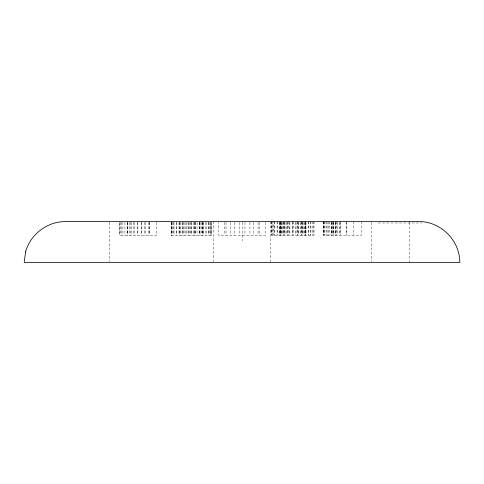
<?xml version="1.0" encoding="UTF-8"?>
<svg xmlns="http://www.w3.org/2000/svg" width="484" height="484" viewBox="0 0 484 484"><rect width="100%" height="100%" fill="white"/><g stroke="black" fill="none" stroke-linecap="round" stroke-linejoin="round"><path stroke-width="0.36" stroke-dasharray="2.42 1.81" d="M378.125 222.973L421.969 222.973M409.506 222.338L409.506 262.419M371.567 222.338L371.567 261.662M361.857 221.581L361.857 235.194L323.155 235.194L323.155 221.581M353.828 221.581L353.828 235.194M346.52 221.581L346.52 235.194M346.338 222.338L346.338 235.194M340.815 221.581L340.815 235.194M340.028 222.338L340.028 235.194M339.677 222.338L339.677 235.194M337.487 222.338L337.487 235.194M336.864 221.581L336.864 235.194M335.963 221.581L335.963 235.194M335.358 222.338L335.358 235.194M335.218 222.338L335.218 235.194M333.67 222.338L333.67 235.194M333.591 222.338L333.591 235.194M333.095 221.581L333.095 235.194M332.429 222.338L332.466 235.194M331.939 221.581L331.939 235.194M331.734 222.338L331.74 235.194M331.498 222.338L331.498 235.194M329.81 221.581L329.81 235.194M328.703 221.581L328.703 235.194M327.075 221.581L327.075 235.194M326.234 221.581L326.234 235.194M324.958 221.581L324.958 235.194M324.51 221.581L324.51 235.194M323.602 221.581L323.602 235.194M323.494 221.581L323.494 235.194M314.043 221.581L314.043 235.194L271.554 235.194L271.554 221.581M313.668 221.581L313.686 235.194M312.622 221.581L312.555 235.194M310.885 221.581L310.885 235.194M310.74 221.581L310.74 235.194M308.52 221.581L308.52 235.194M308.272 221.581L308.272 235.194M306.015 222.338L306.015 235.194M305.785 222.338L305.785 235.194M305.537 221.581L305.537 235.194M305.271 222.338L305.271 235.194M305.168 221.581L305.089 235.194M304.309 222.338L304.309 235.194M303.964 222.338L303.964 235.194M302.923 222.338L302.923 235.194M302.452 222.338L302.452 235.194M301.974 221.581L301.974 235.194M301.459 221.581L301.459 235.194M301.096 222.338L301.096 235.194M300.558 222.338L300.558 235.194M298.822 222.338L298.822 235.194M298.301 222.338L298.301 235.194M297.866 221.581L297.866 235.194M297.17 221.581L297.17 235.194M296.063 222.338L296.063 235.194M295.706 222.338L295.706 235.194M293.25 221.581L293.25 235.194M292.796 222.338L292.796 235.194M292.348 221.581L292.348 235.194M289.916 222.338L289.916 235.194M289.535 222.338L289.535 235.194M288.422 221.581L288.422 235.194M287.726 221.581L287.726 235.194M287.314 222.338L287.314 235.194M286.776 222.338L286.776 235.194M285.046 222.338L285.046 235.194M284.495 222.338L284.495 235.194M284.138 221.581L284.138 235.194M283.618 221.581L283.618 235.194M283.146 222.338L283.146 235.194M282.668 222.338L282.668 235.194M281.627 222.338L281.627 235.194M281.283 222.338L281.283 235.194M280.508 222.338L280.508 235.194M280.43 221.581L280.43 235.194M280.327 222.338L280.327 235.194M280.054 221.581L280.054 235.194M279.812 222.338L279.812 235.194M279.583 222.338L279.583 235.194M277.326 221.581L277.326 235.194M277.078 221.581L277.078 235.194M274.858 221.581L274.858 235.194M274.712 221.581L274.712 235.194M271.923 221.581L271.923 235.194M271.905 221.581L271.905 235.194M270.586 221.581L270.586 261.662M265.734 222.338L265.734 235.194L218.236 235.194L218.236 222.338M259.194 222.338L259.194 235.194M258.063 222.338L258.063 235.194M253.465 222.338L253.465 235.194M249.944 222.338L249.944 235.194M244.94 222.338L244.94 235.194M242.188 222.338L242.188 240.911M239.302 222.338L239.302 235.194M234.341 222.338L234.341 235.194M230.19 222.338L230.19 235.194M225.992 222.338L225.992 235.194M224.824 222.338L224.824 235.194M213.414 221.581L213.414 261.662M211.333 222.338L211.333 235.194L171.142 235.194L171.142 222.338M210.05 222.338L210.05 235.194M209.959 222.338L209.959 235.194M208.416 222.338L208.416 235.194M208.265 222.338L208.265 235.194M206.081 222.338L206.081 235.194M205.942 222.338L205.942 235.194M203.123 222.338L203.123 235.194M203.02 222.338L203.008 235.194M202.881 222.338L202.881 235.194M202.155 222.338L202.155 235.194M201.955 222.338L201.955 235.194M200.945 222.338L200.945 235.194M199.475 222.338L199.475 235.194M199.245 222.338L199.245 235.194M199.202 222.338L199.202 235.194M197.091 222.338L197.091 235.194M195.82 222.338L195.82 235.194M195.379 222.338L195.379 235.194M194.598 222.338L194.598 235.194M194.507 222.338L194.507 235.194M193.588 222.338L193.588 235.194M191.501 222.338L191.501 235.194M191.126 222.338L191.126 235.194M190.769 222.338L190.769 235.194M189.19 222.338L189.19 235.194M188.33 222.338L188.33 235.194M188.058 222.338L188.058 235.194M186.304 222.338L186.304 235.194M185.892 222.338L185.892 235.194M184.089 222.338L184.089 235.194M183.823 222.338L183.823 235.194M182.377 222.338L182.377 235.194M182.129 222.338L182.129 235.194M180.254 222.338L180.254 235.194M179.897 222.338L179.897 235.194M179.31 222.338L179.31 235.194M179.013 222.338L179.013 235.194M176.714 222.338L176.714 235.194M176.218 222.338L176.218 235.194M174.022 222.338L174.022 235.194M173.581 222.338L173.581 235.194M172.431 222.338L172.431 235.194M171.469 222.338L171.469 235.194M171.324 222.338L171.324 235.194M171.191 222.338L171.191 235.194M156.756 222.338L156.756 235.194L119.542 235.194L119.542 222.338M149.586 222.338L149.586 235.194M149.356 222.338L149.356 235.194M148.818 222.338L148.818 235.194M145.375 222.338L145.375 235.194M144.758 222.338L144.758 235.194M141.443 222.338L141.443 235.194M141.171 222.338L141.171 235.194M137.88 222.338L137.88 235.194M137.523 222.338L137.523 235.194M134.697 222.338L134.697 235.194M133.572 222.338L133.572 235.194M131.527 222.338L131.527 235.194M130.269 222.338L130.269 235.194M129.216 222.338L129.216 235.194M127.849 222.338L127.849 235.194M127.48 222.338L127.48 235.194M127.389 222.338L127.389 235.194M124.932 222.338L124.932 235.194M122.906 222.338L122.906 235.194M121.333 222.338L121.333 235.194M120.25 222.338L120.25 235.194M119.651 222.338L119.651 235.194M109.275 222.338L109.275 261.662M273.043 235.194L273.043 221.581L272.976 235.194M211.012 235.194L211.012 222.338L210.994 235.194"/><path stroke-width="0.73" d="M25.591 251.849L24.2 262.419L459.8 262.419C459.939 240.56 440.821 221.442 418.962 221.581L65.037 221.581C46.984 221.684 30.359 234.438 25.591 251.849"/></g></svg>
